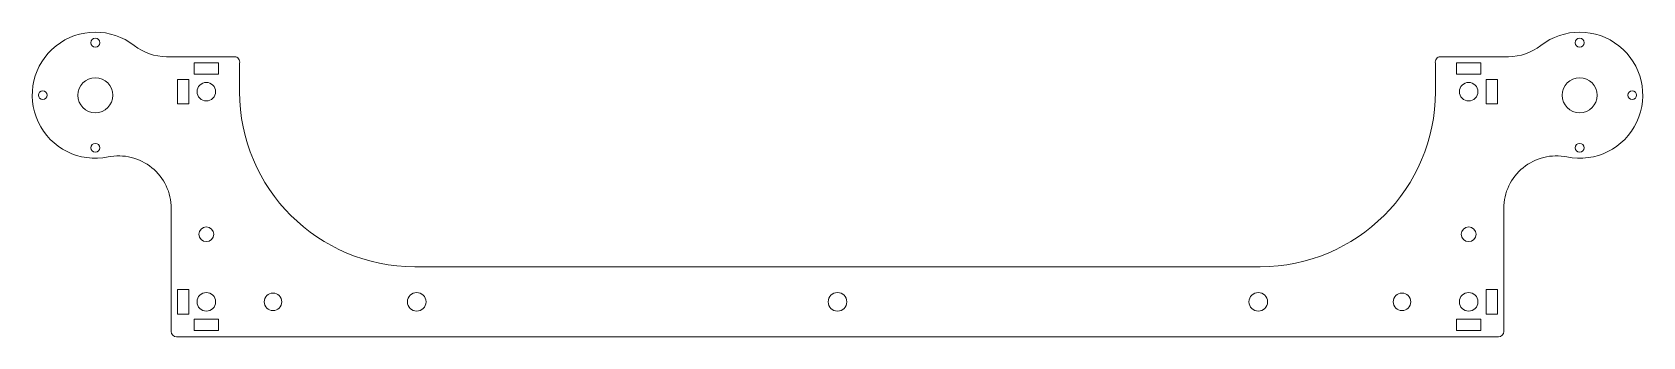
# Model space of a CAD drawing. Header units: millimetres. Extents: x -50 to 410, y -10 to 77.
import ezdxf

# ---------------------------------------------------------------- set-up
doc = ezdxf.new("R2010")
doc.units = ezdxf.units.MM

msp = doc.modelspace()

# ---------------------------------------------------------------- linework, layer by layer
at = {"color": 7, "linetype": 'Continuous', "lineweight": 15}
for p, q in [((8.04, 69.7), (-11.33, 69.7)), ((371.33, 69.7), (351.96, 69.7)), ((-3.5, 67.9), (-3.5, 64.7)), ((3.5, 67.9), (-3.5, 67.9)), ((-3.5, 64.7), (3.5, 64.7)), ((3.5, 64.7), (3.5, 67.9)), ((9.49, 59.7), (9.49, 67.84)), ((350.51, 67.84), (350.51, 59.7)), ((356.5, 67.9), (356.5, 64.7)), ((363.5, 67.9), (356.5, 67.9)), ((356.5, 64.7), (363.5, 64.7)), ((363.5, 64.7), (363.5, 67.9)), ((-8.2, 63.2), (-8.2, 56.2)), ((-5, 63.2), (-8.2, 63.2)), ((-5, 56.2), (-5, 63.2)), ((368.2, 63.2), (365, 63.2)), ((365, 63.2), (365, 56.2)), ((368.2, 56.2), (368.2, 63.2)), ((-8.2, 56.2), (-5, 56.2)), ((365, 56.2), (368.2, 56.2)), ((-10, 26.38), (-10, -8.8)), ((370, -8.8), (370, 26.38)), ((300.51, 9.7), (59.49, 9.7)), ((-8.2, 3.2), (-8.2, -3.8)), ((-5, 3.2), (-8.2, 3.2)), ((-5, -3.8), (-5, 3.2)), ((368.2, 3.2), (365, 3.2)), ((365, 3.2), (365, -3.8)), ((368.2, -3.8), (368.2, 3.2)), ((-8.2, -3.8), (-5, -3.8)), ((365, -3.8), (368.2, -3.8)), ((3.5, -5.3), (-3.5, -5.3)), ((-3.5, -5.3), (-3.5, -8.5)), ((-3.5, -8.5), (3.5, -8.5)), ((3.5, -8.5), (3.5, -5.3)), ((363.5, -5.3), (356.5, -5.3)), ((356.5, -5.3), (356.5, -8.5)), ((356.5, -8.5), (363.5, -8.5)), ((363.5, -8.5), (363.5, -5.3)), ((-8.5, -10.3), (368.5, -10.3))]:
    msp.add_line(p, q, dxfattribs=at)
for centre, radius in [((-31.65, 73.7), 1.25), ((391.65, 73.7), 1.25), ((-46.65, 58.7), 1.25), ((-31.65, 58.7), 5), ((0, 59.7), 2.65), ((360, 59.7), 2.65), ((391.65, 58.7), 5), ((406.65, 58.7), 1.25), ((-31.65, 43.7), 1.25), ((391.65, 43.7), 1.25), ((0, 19), 2.1), ((360, 19), 2.1), ((0, -0.3), 2.65), ((19, -0.3), 2.5), ((60, -0.3), 2.65), ((180, -0.3), 2.65), ((300, -0.3), 2.65), ((341, -0.3), 2.5), ((360, -0.3), 2.65)]:
    msp.add_circle(centre, radius, dxfattribs=at)
for centre, radius, start, end in [((-31.65, 58.7), 18, 51.9877, 281.6256), ((391.65, 58.7), 18, 258.3744, 128.0123), ((-11.33, 84.7), 15, 231.9877, 270), ((8.04, 68.2), 1.5, 345.9479, 90), ((351.96, 68.2), 1.5, 90, 194.0521), ((371.33, 84.7), 15, 270, 308.0123), ((59.49, 59.7), 50, 180, 270), ((300.51, 59.7), 50, 270, 0), ((-25, 26.38), 15, 0, 101.6256), ((385, 26.38), 15, 78.3744, 180), ((-8.5, -8.8), 1.5, 180, 270), ((368.5, -8.8), 1.5, 270, 360)]:
    msp.add_arc(centre, radius, start, end, dxfattribs=at)

doc.saveas('drawing.dxf')
